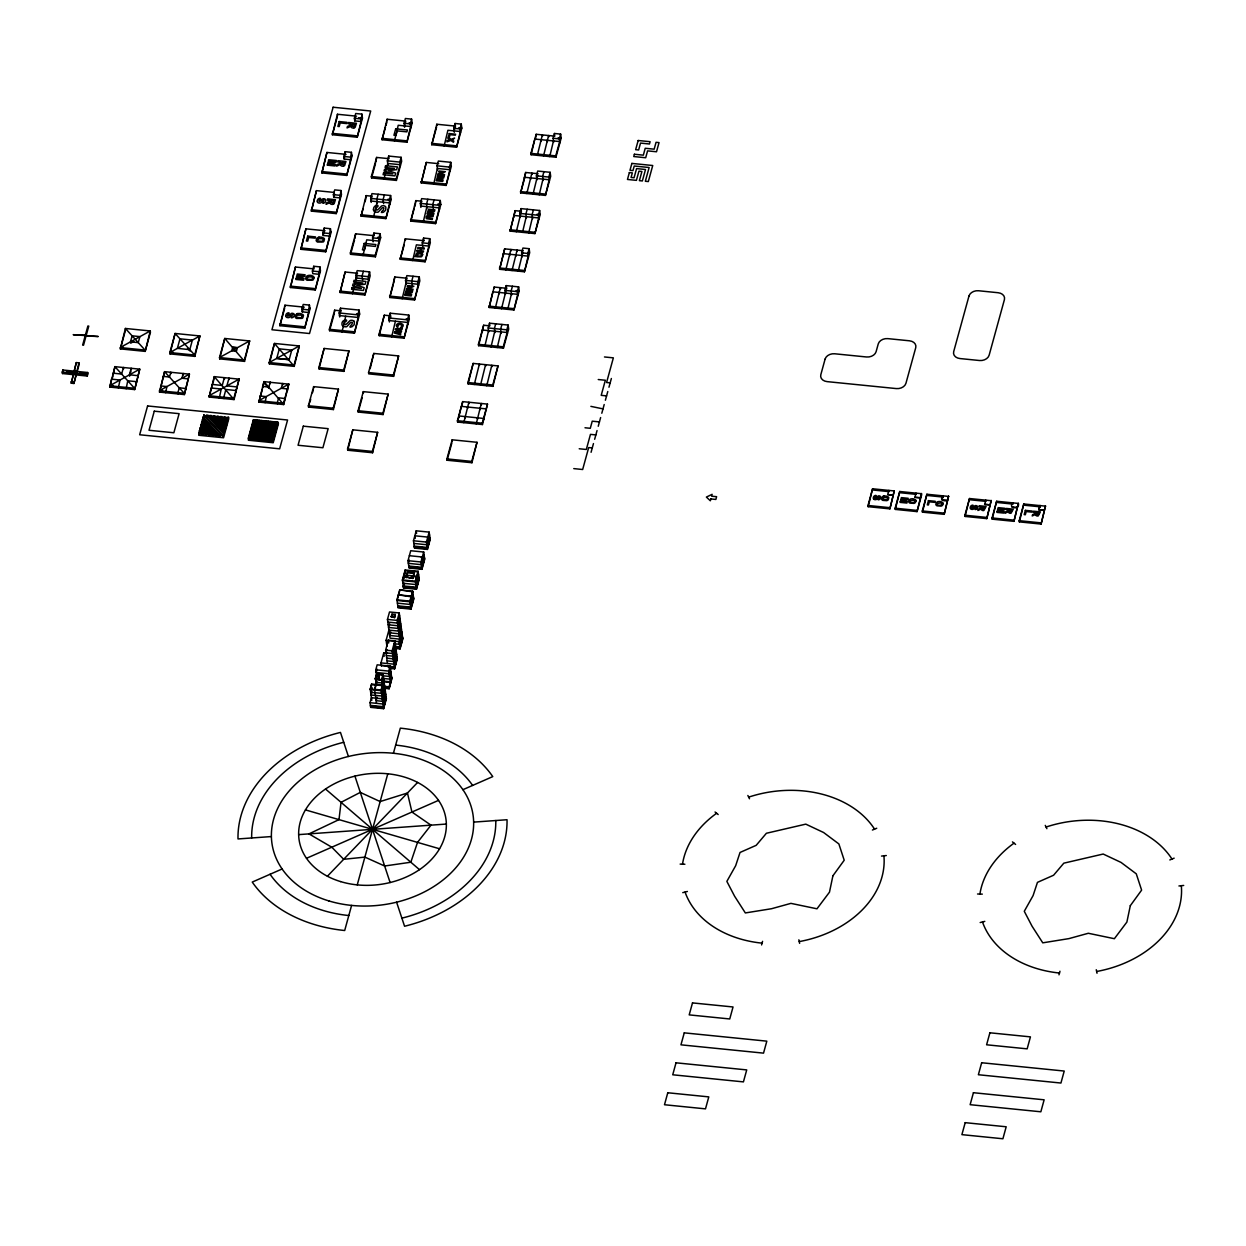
<?xml version="1.0" encoding="UTF-8"?>
<svg xmlns="http://www.w3.org/2000/svg" width="1246" height="1246" viewBox="0 0 1246 1246"><rect width="100%" height="100%" fill="white"/><g stroke="black" fill="none" stroke-linecap="round" stroke-linejoin="round"><path stroke-width="1.5" d="M397.567 325.331C398.985 327.231 396.851 328.259 396.368 325.642A4.018 3.006 -7.8 0 1 396.524 325.019L396.758 324.567A2.632 1.978 -7.8 0 1 397.287 324.022A3.022 2.274 -7.8 0 1 398.938 323.337L399.966 323.29A5.514 4.143 -7.8 0 1 401.087 323.43L402.816 324.396A2.959 2.227 -7.8 0 1 403.159 325.471L403.143 325.704A3.691 2.757 -7.8 0 1 402.925 326.39A2.897 2.165 -7.8 0 1 401.991 327.387L400.667 327.76L401.508 326.483A1.698 1.277 -7.8 0 0 401.975 325.813M62.3 372.04L62.861 370L87.703 372.507L87.345 376.058L62.502 373.551L62.3 372.04L87.142 374.532L87.345 376.058M62.502 373.551L62.861 370M76.52 373.925L73.903 383.472L71.256 383.207L76.302 362.586L78.95 362.851L79.152 364.377L76.972 372.336M71.256 383.207L76.302 362.586M74.713 373.286L75.274 371.261M85.18 335.89L82.641 345.111L83.529 345.189L86.052 335.984L85.367 335.221L73.187 334.691L98.216 336.513L86.052 335.984M85.367 335.221L87.89 326.016L88.778 326.094L86.239 335.314M73.903 383.472L78.95 362.851M87.142 374.532L87.703 372.507M112.062 379.033L112.872 376.043M125.114 331.529L120.348 348.896L145.175 351.388L150.439 332.293L150.252 330.953L125.41 328.461L120.348 348.896L123.292 347.26M129.584 376.199L130.939 371.277M134.677 389.577L139.754 369.159L114.912 366.651L109.835 387.085L134.677 389.577L139.754 369.159L109.664 385.746L134.506 388.254L114.912 366.651L113.293 374.548L113.09 373.161L121.641 374.08L123.447 367.461L123.634 368.847M166.855 386.54L165.734 392.708M179.985 338.803L194.672 355.048L199.921 335.953L192.398 340.111L179.985 338.803L177.368 348.397L169.845 352.556L170.017 353.895L194.859 356.387L199.921 335.953L175.094 333.461L169.845 352.556L194.672 355.048L194.859 356.387M184.361 394.577L189.423 374.143L164.581 371.651L159.519 392.085L184.361 394.577L189.423 374.143L159.332 390.746L177.96 392.568L178.147 393.954M209.203 397.069L214.265 376.65L239.107 379.142L234.046 399.577L209.203 397.069L211.15 387.973L221.243 389.048L219.296 398.081M213.144 382.756L214.265 376.65L234.046 399.577M219.701 358.879L224.763 338.46L249.605 340.952L244.543 361.387L219.701 358.879L219.514 357.555L224.763 338.46L244.543 361.387M223.782 397.272L225.9 389.468L235.992 390.528L236.179 391.82M237.379 347.696L236.413 351.325L231.74 350.811L232.722 347.229L237.379 347.696L232.737 347.276M309.413 305.083L308.463 312.481L302.264 311.843L301.906 309.226L303.214 304.46L309.413 305.083L309.974 309.086L304.725 328.181L279.883 325.689L284.945 305.208L304.04 307.123M319.926 266.893L318.96 274.291L312.762 273.653L312.403 271.036L313.712 266.27L319.926 266.893L320.471 270.896L315.222 289.991L290.38 287.499L295.442 267.018L312.637 268.747M330.424 228.703L329.458 236.086L323.259 235.463L322.901 232.846L324.209 228.08L330.424 228.703L330.969 232.706L325.72 251.801L300.878 249.309L305.94 228.828L325.05 230.744M340.921 190.513L339.971 197.896L333.757 197.273L333.398 194.656L334.707 189.89L340.921 190.513L341.466 194.516L336.218 213.611L311.375 211.119L316.437 190.638L333.632 192.367M351.419 152.323L350.469 159.706L344.254 159.083L343.896 156.466L345.204 151.701L351.419 152.323L351.964 156.326L346.715 175.421L321.873 172.929L326.935 152.448L346.045 154.364M361.916 114.134L360.966 121.516L354.752 120.893L354.394 118.277L355.702 113.511L361.916 114.134L362.461 118.136L357.213 137.231L332.371 134.739L337.432 114.258L356.543 116.174M253.623 421.132L248.375 440.227L273.217 442.735L278.465 423.64M270.164 382.32L288.792 384.142L283.714 404.561L258.888 402.069L259.76 398.891M262.376 389.344L260.196 397.303L260.009 395.963L266.223 396.633L265.087 402.692M283.714 404.561L263.95 381.634L262.813 387.755L262.641 386.416L268.856 387.085L270.164 382.257L263.95 381.634L258.888 402.069M269.385 363.879L274.447 343.444L299.289 345.952L294.227 366.371L269.385 363.879L269.198 362.539L274.447 343.444L294.227 366.371M279.883 325.689L284.649 308.323M290.38 287.499L295.442 267.018M300.878 249.309L305.94 228.828M311.375 211.119L316.437 190.638M321.873 172.929L326.935 152.448M332.371 134.739L337.152 117.373M291.766 350.095L289.15 359.689L276.721 358.443L279.338 348.849L291.766 350.142M277.328 402.66L278.637 397.832L284.851 398.502L285.038 399.795M281.269 388.331L282.577 383.503L282.764 384.843M302.264 311.843L303.572 307.077M323.259 235.463L324.209 228.08M333.757 197.273L334.629 194.096M344.254 159.083L345.204 151.701M354.752 120.893L355.624 117.716M304.725 328.181L309.787 307.7M315.222 289.991L320.284 269.51M325.72 251.801L330.782 231.32M336.218 213.611L341.279 193.13M346.715 175.421L351.777 154.94M357.213 137.231L362.274 116.75M308.385 405.729L313.634 386.634L338.46 389.126L333.398 409.56L308.556 407.068L308.385 405.729L333.212 408.221L333.398 409.56M318.883 367.539L324.131 348.444L348.973 350.936L343.896 371.37L319.054 368.878L318.883 367.539L343.725 370.031L343.896 371.37M329.365 329.287L334.613 310.192L340.828 310.815L339.519 315.596L358.147 317.465L354.394 333.18L329.567 330.688L329.365 329.287L354.207 331.794M356.418 279.416L355.873 275.413L357.181 270.631L369.595 271.893L370.155 275.896L364.907 294.991L340.065 292.499L345.126 272.002L357.54 273.263M350.375 252.907L355.624 233.812L374.252 235.696L373.893 233.064L380.092 233.703L380.653 237.706L375.404 256.801L350.562 254.309L350.375 252.907L375.202 255.414L375.404 256.801M371.199 202.413L370.654 198.41L371.962 193.628L390.605 195.513L391.151 199.516L385.902 218.611L361.06 216.119L366.122 195.622L372.32 196.245M371.37 176.527L376.619 157.432L389.032 158.678L388.674 156.062L401.103 157.308L401.648 161.326L396.399 180.421L371.557 177.929L371.37 176.527L396.212 179.035L396.399 180.421M404.623 127.279L404.078 123.276L405.386 118.495L411.601 119.118L412.146 123.136L406.897 142.231L382.055 139.723L387.117 119.242L405.744 121.127L404.436 125.893M308.556 407.068L309.429 403.875M309.88 402.287L310.69 399.312M312.497 392.739L313.369 389.562M319.054 368.878L324.131 348.444M329.567 330.688L334.38 313.182M340.065 292.499L345.126 272.002M350.562 254.309L354.503 239.98M354.939 238.391L355.624 233.812M361.06 216.119L363.022 208.954M365 201.79L365.872 198.612M371.557 177.929L375.498 163.6M375.934 162.011L376.619 157.432M382.055 139.723L385.497 127.201M385.995 125.41L386.867 122.233M339.706 316.982L339.161 312.98L340.47 308.198L359.097 310.083L359.642 314.085L354.394 333.18M371.884 197.849L371.012 201.027L389.64 202.896L385.902 218.611M378.177 194.251L376.868 199.033L377.413 203.036M387.911 164.846L387.366 160.843L388.674 156.062M345.734 316.219L341.98 331.934M357.104 274.852L352.478 293.745M377.226 201.65L373.473 217.365M363.396 271.254L362.072 276.036L362.633 280.039M373.13 241.849L372.57 237.846L373.893 233.064M384.391 194.874L383.083 199.656L383.628 203.659M358.334 318.851L357.789 314.849L359.097 310.083M368.832 280.661L368.286 276.659L369.595 271.893M379.329 242.472L378.784 238.469L380.092 233.703M389.842 204.282L389.282 200.279L390.605 195.513M400.34 166.092L399.779 162.089L401.103 157.308M410.837 127.902L410.292 123.899L411.601 119.118M333.212 408.221L338.46 389.126M343.725 370.031L348.973 350.936M364.907 294.991L368.645 279.275L356.231 278.029M375.202 255.414L379.142 241.085L366.729 239.839L362.975 255.555M396.212 179.035L400.137 164.706L387.724 163.46L383.97 179.175M406.897 142.231L410.65 126.516L398.222 125.27L394.484 140.985M347.556 448.918L352.805 429.823L377.647 432.315L372.585 452.75L347.743 450.242L347.556 448.918L372.398 451.41L372.585 452.75M358.054 410.728L363.302 391.633L388.145 394.125L383.083 414.56L358.241 412.052L358.054 410.728L382.896 413.22L383.083 414.56M368.551 372.538L373.8 353.443L398.642 355.935L393.58 376.37L368.738 373.862L368.551 372.538L393.393 375.03L393.58 376.37M379.049 334.286L384.298 315.191L390.512 315.814L389.204 320.596L407.831 322.465L404.078 338.18L379.236 335.672L379.049 334.286L403.891 336.778M406.103 284.415L405.542 280.412L406.866 275.631L419.279 276.877L419.824 280.895L414.575 299.99L389.733 297.483L394.795 277.001L407.224 278.247M422.799 246.848L422.254 242.845L423.562 238.064L429.777 238.687L430.322 242.705L425.073 261.8L400.231 259.293L405.293 238.811L423.92 240.68M420.883 207.412L420.338 203.394L421.646 198.628L440.274 200.497L440.835 204.515L435.57 223.61L410.744 221.103L415.79 200.622L422.005 201.245M437.595 169.845L437.05 165.827L438.358 161.061L450.772 162.307L451.332 166.325L446.084 185.42L421.241 182.913L426.303 162.432L438.717 163.678M454.307 132.278L453.762 128.276L455.07 123.494L461.269 124.117L461.83 128.12L456.581 147.23L431.739 144.723L436.801 124.242L455.429 126.111L454.12 130.892M347.743 450.242L352.805 429.823M358.241 412.052L362.181 397.739M370.171 368.66L373.8 353.443M379.236 335.672L384.298 315.191M389.733 297.483L393.191 284.96M393.674 283.169L394.795 277.001M400.231 259.293L404.171 244.979M410.744 221.103L414.186 208.58M414.669 206.789L415.557 203.596M421.241 182.913L426.303 162.432M431.739 144.723L436.552 127.217M389.391 321.982L388.845 317.979L390.154 313.198L408.781 315.067L409.327 319.085L404.078 338.18M421.569 202.833L420.696 206.026L439.324 207.895L435.57 223.61M427.861 199.251L426.553 204.033L427.098 208.035M395.403 321.219L391.665 336.918M406.788 279.836L402.162 298.729M426.911 206.649L423.157 222.349M413.065 276.254L411.756 281.035L412.301 285.038M434.075 199.874L432.751 204.656L433.312 208.658M408.018 323.851L407.473 319.848L408.781 315.067M418.516 285.661L417.971 281.658L419.279 276.877M429.013 247.471L428.468 243.468L429.777 238.687M439.511 209.281L438.966 205.279L440.274 200.497M450.008 171.091L449.463 167.089L450.772 162.307M460.506 132.901L459.961 128.899L461.269 124.117M372.398 451.41L377.647 432.315M382.896 413.22L388.145 394.125M393.393 375.03L398.642 355.935M414.575 299.99L418.329 284.275L405.9 283.029M425.073 261.8L428.826 246.085L416.398 244.839L412.66 260.539M446.084 185.42L449.822 169.705L437.408 168.459L433.655 184.159M456.581 147.23L460.319 131.515L447.906 130.269L444.152 145.969M399.234 612.954L397.178 620.415L399.732 639.12L390.029 638.139L387.459 619.433L389.515 611.973L399.234 612.954L402.801 638.996L400.059 648.948L395.2 648.465M371.791 700.392L370.233 689.038L371.604 684.054L376.463 684.552M371.604 684.054L370.327 689.708L381.167 690.642L384.189 679.475M376.899 677.808L375.794 669.803L377.164 664.819L390.107 666.127L391.851 678.821L389.11 688.773L384.266 688.275M391.291 616.599L391.976 614.122L395.216 614.434L394.624 617.595L391.291 616.599L394.624 617.595M372.056 687.403L370.685 692.371L381.541 693.306L384.266 683.353M377.071 669.149L376.167 672.466L389.11 673.775L390.481 668.791M389.593 623.716L388.565 627.454L398.268 628.436L400.324 620.96M391.384 617.268L391.976 614.122M382.538 685.658L376.058 685.004L375.84 675.846L379.064 676.173L378.473 679.319L379.064 676.173M384.375 699.022L371.417 697.713L370.046 702.697L370.701 707.37L383.643 708.678L386.385 698.726L383.083 674.678L376.604 674.024L375.248 678.992L381.712 679.646L384.734 701.7M396.96 599.824L399.701 589.872L412.644 591.165L413.75 599.186L411.009 609.138L398.066 607.846L396.96 599.824L409.903 601.117L411.009 609.138M402.427 579.92L405.168 569.967L418.111 571.26L419.217 579.281L416.476 589.233L403.533 587.941L402.427 579.92L415.385 581.212L416.476 589.233M371.962 691.732L371.059 695.05L381.899 695.984L384.64 686.032M376.697 674.693L375.326 679.662L381.806 680.316L383.176 675.332L376.604 674.024M386.93 646.316L386.104 640.304L388.845 630.351L389.204 633.03M399.795 590.542L397.053 600.494L409.996 601.787L412.738 591.834L399.701 589.872M408.003 560.684L410.728 550.732L423.687 552.025L424.684 559.376L421.958 569.329L409 568.02L408.003 560.684L420.946 561.977L421.958 569.329M413.47 540.764L416.211 530.812L429.154 532.12L430.166 539.471L427.425 549.424L414.482 548.115L413.47 540.764L426.412 542.072L427.425 549.424M381.463 666.221L380.996 662.888L383.737 652.935L387.428 653.309M409.28 560.03L408.361 563.348L421.304 564.656L424.045 554.704M376.526 703.351L374.61 689.318L375.981 684.334L382.444 684.989L381.074 689.973L383.643 708.678M394.53 616.926L395.216 614.434M374.703 689.988L376.977 681.687M387.475 663.526L385.637 650.178L388.378 640.226L394.857 640.865L397.318 658.9L394.593 668.868L389.733 668.37M390.683 631.738L389.655 635.476L399.374 636.441L401.43 628.981M404.265 583.284L403.346 586.601L416.289 587.894L419.03 577.942M404.358 583.953L403.439 587.271L416.382 588.564L419.123 578.611M406.258 577.085L407.629 572.101L414.108 572.755L412.831 578.409L406.258 577.085L412.831 578.409M403.533 587.941L404.436 584.608M406.352 577.755L407.629 572.101M386.914 649.524L386.011 652.842L392.49 653.496L395.216 643.543M381.712 679.646L383.083 674.678M377.071 697.355L376.167 700.673L382.631 701.327L385.372 691.374M399.592 615.617L397.536 623.078L387.833 622.112M383.534 678.011L382.179 682.995L375.7 682.341M399.966 618.296L397.91 625.757L388.191 624.776M394.593 668.868L392.116 650.817L394.857 640.865M383.363 683.462L384.282 680.145M412.738 577.739L414.108 572.755M400.698 623.639L398.642 631.099L388.923 630.118M382.802 681.048L390.216 681.78L388.752 671.096L390.107 666.127M395.589 646.222L392.848 656.175L386.369 655.521M401.056 626.302L399 633.778L389.297 632.797M446.925 458.902L452.173 439.807L477 442.299L471.938 462.733L447.096 460.241L446.925 458.902L471.751 461.394L471.938 462.733M457.422 420.712L462.671 401.617L487.513 404.109L482.436 424.543L457.594 422.051L457.422 420.712L482.264 423.204L482.436 424.543M467.92 382.522L473.169 363.427L498.011 365.919L492.933 386.353L468.107 383.861L467.92 382.522L492.762 385.014L492.933 386.353M478.417 344.332L483.666 325.237L489.88 325.86L489.507 323.181L508.134 325.066L508.695 329.069L503.446 348.164L478.604 345.672L478.417 344.332L503.259 346.824L503.446 348.164M505.455 294.399L504.91 290.396L506.219 285.614L518.632 286.876L519.193 290.879L513.944 309.974L489.102 307.482L494.164 287.047L506.592 288.293L501.515 308.728M522.167 256.832L521.622 252.829L522.931 248.047L529.145 248.686L529.69 252.689L524.441 271.784L499.599 269.292L504.661 248.857L523.289 250.726M520.252 217.396L519.691 213.393L521.015 208.612L539.643 210.496L540.188 214.499L534.939 233.594L510.097 231.102L515.159 210.667L521.373 211.29L516.311 231.725M536.948 179.829L536.403 175.826L537.711 171.045L550.14 172.306L550.685 176.309L545.437 195.404L520.594 192.912L525.656 172.478L538.085 173.724M530.905 153.383L536.169 134.288L554.797 136.157L554.423 133.478L560.638 134.101L561.183 138.119L555.934 157.214L531.092 154.722L530.905 153.383L555.747 155.875L555.934 157.214M447.096 460.241L451.877 442.875M457.594 422.051L461.347 406.383L486.189 408.89L486.376 410.23M461.97 406.134L462.671 401.617M468.107 383.861L473.169 363.427M478.604 345.672L483.666 325.237M489.102 307.482L492.855 291.813L517.697 294.321L513.944 309.974M499.599 269.292L504.661 248.857M510.097 231.102L515.159 210.667M520.594 192.912L524.036 180.374M531.092 154.722L534.846 139.054L559.688 141.561L555.747 155.875M535.469 138.804L536.169 134.288M382.273 698.648L384.998 688.695M395.948 648.886L393.222 658.838L386.743 658.184M409.903 601.117L412.644 591.165M415.385 581.212L418.111 571.26M390.839 671.469L389.484 676.438L382.07 675.706M396.321 651.565L393.58 661.517L387.101 660.863M400.059 648.948L399.047 641.612L401.788 631.66M420.946 561.977L423.687 552.025M426.412 542.072L429.154 532.12M385.73 694.038L383.005 704.006L370.046 702.697M391.213 674.133L389.842 679.117L382.444 678.369M396.68 654.228L393.954 664.18L380.996 662.888M402.162 634.323L399.421 644.275L393.876 643.715M413.096 594.513L410.37 604.466L397.412 603.157M418.578 574.608L415.837 584.561L402.894 583.253M429.527 534.799L426.786 544.751L413.843 543.443M386.104 696.716L383.363 706.669L370.42 705.376M389.11 688.773L391.571 676.812M397.053 656.907L394.312 666.859L387.833 666.205M402.52 637.002L399.779 646.954L394.234 646.394M413.47 597.177L410.728 607.145L397.786 605.836M418.936 577.272L416.211 587.224L403.252 585.932M424.419 557.367L421.678 567.319L408.735 566.027M429.886 537.462L427.144 547.415L414.202 546.122M386.198 697.386L383.457 707.339L370.514 706.03M391.665 677.481L388.939 687.434L384.079 686.951M397.147 657.577L394.406 667.529L387.927 666.875M402.614 637.672L399.873 647.624L394.328 647.063M413.563 597.846L410.822 607.799L397.879 606.506M429.979 538.132L427.238 548.084L414.295 546.776M386.291 698.056L383.55 708.008L370.607 706.7M391.758 678.151L389.017 688.104L383.472 687.543M397.225 658.246L394.499 668.199L388.954 667.638M402.707 638.326L399.966 648.294L395.107 647.795M413.656 598.516L410.915 608.469L397.972 607.176M424.59 558.706L421.864 568.659L408.906 567.351M430.072 538.802L427.331 548.754L414.388 547.446M488.744 331.966L488.198 327.963L489.507 323.181M488.557 330.626L484.803 346.295M495.721 323.804L494.413 328.586L494.958 332.589M527.214 209.235L525.905 214.016L526.451 218.019M494.771 331.265L491.017 346.918M526.264 216.679L522.51 232.348M537.649 175.312L533.023 194.158M501.936 324.443L500.612 329.209L501.172 333.212M512.433 286.253L511.109 291.019L511.67 295.022M533.428 209.858L532.12 214.639L532.665 218.642M543.926 171.668L542.617 176.449L543.163 180.452M553.66 142.262L553.115 138.259L554.423 133.478M500.985 331.888L497.232 347.541M511.483 293.698L507.729 309.351M522.853 252.315L518.227 271.161M532.478 217.318L528.725 232.971M542.976 179.128L539.222 194.781M553.473 140.923L549.72 156.591M507.371 333.835L506.826 329.832L508.134 325.066M517.869 295.645L517.324 291.642L518.632 286.876M528.382 257.455L527.821 253.452L529.145 248.686M538.879 219.265L538.319 215.262L539.643 210.496M549.377 181.075L548.832 177.072L550.14 172.306M559.875 142.885L559.329 138.882L560.638 134.101M471.751 461.394L477 442.299M482.264 423.204L487.513 404.109M492.762 385.014L498.011 365.919M503.259 346.824L507.2 332.511L482.358 330.003L482.529 331.343M524.441 271.784L528.195 256.131L503.353 253.623L503.54 254.963M534.939 233.594L538.693 217.941L513.85 215.433L514.037 216.773M545.437 195.404L549.19 179.751L524.348 177.244L524.535 178.583L525.656 172.478M351.59 905.421L344.69 930.513A135.082 101.315 -7.8 0 1 252.253 882.075L282.094 868.992M357.244 884.878L387.786 773.797M393.425 753.254L400.324 728.147A135.082 101.315 -7.8 0 1 492.762 776.601L462.92 789.684M591.071 452.298L593.47 443.576M594.654 439.277L597.052 430.555M598.236 426.272L600.634 417.55M601.802 413.251L604.201 404.529M605.385 400.246L607.783 391.524M608.967 387.226L611.365 378.504M889.893 508.866L894.285 490.768L889.893 508.866L868.166 506.686L868.01 505.471L872.589 488.775L894.317 490.955M868.166 506.686L872.589 488.775M761.586 944.935L762.568 941.337M887.744 494.584L893.164 495.129L887.744 494.584L888.881 490.41M895.158 508.197L899.752 491.5L921.464 493.696L917.04 511.608L895.313 509.412L895.158 508.197L916.869 510.393M895.313 509.412L899.752 491.5M917.04 511.608L921.635 494.911L921.433 493.509L920.311 497.87L914.891 497.325L916.028 493.151M944.188 514.333L948.595 496.235L944.188 514.333L922.476 512.153L922.305 510.938L926.899 494.241L948.611 496.422M922.476 512.153L926.899 494.241M986.785 518.616L991.193 500.518L986.785 518.616L965.074 516.436L964.902 515.221L969.497 498.525L991.209 500.705M965.074 516.436L969.497 498.525M984.636 504.334L990.072 504.879L984.636 504.334L985.788 500.16M992.05 517.947L996.644 501.25L1018.371 503.431L1013.948 521.342L992.221 519.161L992.05 517.947L1013.777 520.127M992.221 519.161L996.644 501.25M1013.948 521.342L1018.34 503.244C1020.396 510.393 1007.251 508.228 1012.936 502.886M1041.095 524.068L1045.487 505.969L1041.095 524.068L1019.368 521.887L1019.212 520.672L1023.791 503.976L1045.519 506.156M1019.368 521.887L1023.791 503.976M1038.915 509.598L1040.067 505.424L1038.93 509.785L1044.366 510.33L1038.93 509.785M1058.991 974.839L1059.972 971.241M397.661 325.081L400.137 324.334L402.022 325.549M327.402 876.234L417.612 782.441M130.69 343.195L133.82 341.466M112.794 385.45L109.835 387.085L111.455 379.127L120.005 380.046L118.386 387.942M173.023 352.229L170.017 353.895L175.094 333.461L179.985 338.85M162.525 390.419L159.519 392.085L164.581 371.651L184.174 393.238L177.976 392.615L179.268 387.786L185.498 388.472L185.67 389.796M306.5 858.292L438.514 800.384M354.191 127.855L354.752 127.59A1.729 1.308 -7.8 0 0 355.172 127.232L356.465 123.292L348.553 122.497L348.21 123.728L351.434 124.335A3.177 2.383 -7.8 0 1 351.17 124.927L347.463 126.453L347.073 127.917L351.123 126.204L351.325 127.232A1.885 1.417 -7.8 0 0 352.104 127.824L352.478 127.933A3.099 2.321 -7.8 0 0 353.225 128.027A2.196 1.635 -7.8 0 0 353.88 127.964M343.694 166.045L344.239 165.78A1.729 1.308 -7.8 0 0 344.675 165.422L345.952 161.482L338.055 160.687L337.713 161.918L340.937 162.525A3.177 2.383 -7.8 0 1 340.672 163.117L336.965 164.643L336.56 166.107L340.625 164.394L340.828 165.422A1.885 1.417 -7.8 0 0 341.606 166.014L341.98 166.123A3.099 2.321 -7.8 0 0 342.728 166.216A2.196 1.635 -7.8 0 0 343.382 166.154M333.196 204.251L333.741 203.97A1.729 1.308 -7.8 0 0 334.177 203.612L335.454 199.672L327.558 198.877L327.215 200.108L330.439 200.715A3.177 2.383 -7.8 0 1 330.174 201.307L326.468 202.833L326.063 204.297L330.128 202.584L330.315 203.612A1.885 1.417 -7.8 0 0 331.109 204.204L331.483 204.313A3.099 2.321 -7.8 0 0 332.23 204.406A2.196 1.635 -7.8 0 0 332.884 204.344M288.091 314.132C285.677 317.839 290.131 315.534 291.128 313.509A2.103 1.573 -7.8 0 1 292.016 313.307A2.336 1.76 -7.8 0 1 292.779 313.353A1.947 1.464 -7.8 0 1 293.558 313.696A2.305 1.729 -7.8 0 1 293.838 313.961M872.402 830.038L876.732 828.247M1169.823 859.942L1174.153 858.151M682.761 892.65L687.387 891.466M980.166 922.554L984.792 921.37M318.929 237.238L320.565 237.114A8.457 6.339 -7.8 0 1 321.889 237.27L323.944 238.235A3.8 2.85 -7.8 0 1 324.474 239.061L323.882 241.366A3.068 2.29 -7.8 0 1 323.135 241.989L317.59 242.082A3.629 2.726 -7.8 0 1 316.577 241.319A3.022 2.258 -7.8 0 1 316.157 240.338L316.811 238.375A3.099 2.321 -7.8 0 1 317.87 237.597A3.629 2.726 -7.8 0 1 318.96 237.083M297.934 313.618L299.57 313.494A8.457 6.339 -7.8 0 1 300.893 313.649L302.949 314.615A3.8 2.85 -7.8 0 1 303.479 315.44L302.871 317.746A3.068 2.305 -7.8 0 1 302.139 318.369L296.595 318.462A3.629 2.726 -7.8 0 1 295.582 317.714A3.022 2.258 -7.8 0 1 295.162 316.718L295.816 314.755A3.099 2.321 -7.8 0 1 296.875 313.976M883.959 496.126L885.392 496.033A7.383 5.545 -7.8 0 1 886.545 496.157L888.336 497.014A3.317 2.492 -7.8 0 1 888.803 497.73L888.273 499.739A2.71 2.025 -7.8 0 1 887.354 500.425A3.006 2.243 -7.8 0 1 886.747 500.658L882.791 500.378A3.177 2.383 -7.8 0 1 881.903 499.708A2.648 1.978 -7.8 0 1 881.529 498.852L881.95 497.341A2.726 2.056 -7.8 0 1 883.025 496.453M881.514 856.08L886.295 855.535M1178.934 885.968L1183.7 885.439M271.363 836.564L238.002 838.947A135.082 101.315 -7.8 0 1 340.47 732.43L348.413 756.478M298.666 834.618L446.348 824.058M473.651 822.111L507.029 819.728A135.082 101.315 -7.8 0 1 404.561 926.245L396.602 902.197M680.145 864.101L684.895 864.241M977.549 894.005L982.3 894.13M358.646 117.747L362.461 118.136M409.046 122.824L412.146 123.136M458.715 127.808L461.83 128.12M558.083 137.808L561.183 138.119M354.394 118.277L360.608 118.9M404.078 123.276L410.292 123.899M453.762 128.276L459.961 128.899M553.115 138.259L559.329 138.882M332.184 133.353L357.026 135.845M381.868 138.337L406.71 140.845M431.552 143.337L456.379 145.829M343.896 156.466L350.11 157.089M387.366 160.843L399.779 162.089M437.05 165.827L449.463 167.089M536.403 175.826L548.832 177.072M321.686 171.543L346.528 174.035M421.039 181.527L445.881 184.019M520.407 191.573L545.25 194.065M388.036 199.204L391.151 199.516M437.72 204.188L440.835 204.515M537.088 214.187L540.188 214.499M333.398 194.656L339.613 195.279M370.654 198.41L389.282 200.279M420.338 203.394L438.966 205.279M519.691 213.393L538.319 215.262M311.189 209.733L336.031 212.225M360.873 214.717L385.715 217.225M410.541 219.717L435.384 222.209M509.91 229.762L534.752 232.254M377.538 237.394L380.653 237.706M322.901 232.846L329.1 233.469M372.57 237.846L378.784 238.469M422.254 242.845L428.468 243.468M521.622 252.829L527.821 253.452M300.691 247.923L325.533 250.415M400.044 257.906L424.886 260.398M499.412 267.952L524.255 270.444M516.078 290.567L519.193 290.879M312.403 271.036L318.602 271.659M355.873 275.413L368.286 276.659M405.542 280.412L417.971 281.658M504.91 290.396L517.324 291.642M290.193 286.113L315.036 288.605M339.862 291.097L364.704 293.604M389.546 296.096L414.388 298.588M488.915 306.142L513.757 308.634M356.543 313.774L359.642 314.085M406.227 318.774L409.327 319.085M301.906 309.226L308.105 309.849M339.161 312.98L357.789 314.849M388.845 317.979L407.473 319.848M488.198 327.963L506.826 329.832M279.696 324.303L304.522 326.795M604.466 356.963L613.359 357.851L606.584 382.506L610.166 382.865M598.251 379.532L605.354 380.248L601.211 395.34L606.584 395.885M276.721 358.396L289.134 359.642M590.884 406.367L603.002 408.89M281.269 388.285L287.483 388.954L287.655 390.247M599.435 421.911L592.239 421.179L590.293 428.297L584.997 427.767M236.989 386.945L226.881 385.886L229.015 378.13L229.202 379.469M73.685 372.133L76.318 372.398M66.614 371.884L73.716 372.601M79.028 373.13L87.905 374.034M166.855 386.587L160.641 385.917L160.827 387.304M71.053 381.681L73.701 381.946M595.853 434.916L590.464 434.371L586.321 449.479L579.219 448.762M592.271 447.937L588.688 447.579L582.661 469.508L573.767 468.605M872.761 489.99L889.052 491.625M899.908 492.715L916.199 494.366M927.055 495.456L943.347 497.092M969.668 499.739L985.96 501.375M996.816 502.465L1013.107 504.1M1023.963 505.191L1040.254 506.826M920.296 497.684L914.891 497.325M1011.768 506.873L1017.188 507.418M868.01 505.471L889.722 507.652M922.305 510.938L944.032 513.118M964.902 515.221L986.63 517.402M1019.212 520.672L1040.924 522.853M409.358 555.7L422.316 557.009L423.048 562.351M421.273 557.71L424.512 558.037L421.771 567.989L408.828 566.696M407.722 572.771L414.202 573.425M403.891 575.605L407.598 575.979M411.289 576.353L416.834 576.914M411.367 596.818L398.331 594.84L411.273 596.149L412.099 602.161M392.069 614.776L395.309 615.103M387.459 619.433L397.178 620.415M386.104 640.304L399.047 641.612M385.637 650.178L392.116 650.817M381.369 665.551L386.213 666.049M375.794 669.803L388.752 671.096M379.158 676.827L375.84 675.846M375.155 678.322L378.395 678.649M382.896 681.718L390.294 682.45L390.481 683.789M371.697 684.724L376.541 685.222M383.986 686.281L388.845 686.764M374.61 689.318L381.074 689.973M370.233 689.038L375.093 689.521M305.457 809.9L439.558 848.775M1012.453 841.891L1015.599 844.445M715.048 812.003L718.179 814.541M325.533 789.03L419.481 869.646M264.136 382.974L269.027 388.378M277.142 422.098L278.029 423.079M275.397 421.927L277.671 424.434M273.637 421.755L277.297 425.789M271.877 421.569L276.924 427.129M270.117 421.397L276.55 428.484M268.357 421.226L276.176 429.839M266.613 421.039L275.802 431.194M264.853 420.868L275.444 432.533M263.093 420.696L275.07 433.888M261.333 420.509L274.696 435.243M259.589 420.338L274.322 436.583M257.829 420.167L273.949 437.938M256.069 419.98L273.575 439.293M254.309 419.809L273.217 440.632M253.25 420.4L272.142 441.224M187.507 348.288L189.968 350.983M252.876 421.74L270.382 441.053M252.502 423.095L268.638 440.866M252.128 424.45L266.878 440.695M251.77 425.789L265.118 440.523M251.396 427.144L263.358 440.336M251.022 428.499L261.613 440.165M250.648 429.854L259.853 439.994M250.275 431.194L258.093 439.807M249.901 432.549L256.333 439.636M249.543 433.904L254.589 439.464M249.169 435.243L252.829 439.277M248.795 436.598L251.069 439.106M248.421 437.953L249.309 438.935M1045.269 825.382L1046.889 828.683M747.865 795.478L749.485 798.779M294.025 314.272L294.165 315.394A5.28 3.956 -7.8 0 1 293.9 316.25L293.324 317.06A2.367 1.776 -7.8 0 1 292.732 317.465A2.336 1.76 -7.8 0 1 291.284 317.792L292.483 314.568L289.929 316.936A2.243 1.682 -7.8 0 1 289.243 317.419L288.963 317.528A2.18 1.635 -7.8 0 1 288.356 317.652L287.172 317.543A1.916 1.433 -7.8 0 1 286.487 317.2A2.445 1.838 -7.8 0 1 285.77 316.032L285.755 315.877M354.923 776.133L390.107 882.526M1096.262 969.731L1097.025 973.251M798.857 939.827L799.62 943.362M548.77 136.873L548.583 135.534L543.521 155.968M547.274 140.3L547.446 141.639M542.555 136.25L542.368 134.911L537.306 155.345M541.06 139.677L541.247 141.016M532.058 174.44L531.871 173.101L526.809 193.535M530.562 177.867L530.749 179.206M521.015 208.612L521.373 211.29M517.261 251.443L517.09 250.103L512.013 270.538M515.766 254.869L515.953 256.209M511.062 250.82L510.876 249.48L505.814 269.915M509.567 254.246L509.739 255.586M506.219 285.614L506.592 288.293M500.565 289.01L500.378 287.67L495.316 308.105M499.07 292.436L499.241 293.776M494.164 287.047L494.351 288.387M491.983 366.636L491.796 365.296L486.734 385.73M455.07 123.494L455.429 126.173M485.769 366.013L485.582 364.673L480.52 385.107M479.554 365.389L479.383 364.05L474.305 384.484M483.76 419.777L483.573 418.438L458.73 415.93L458.917 417.27M481.486 404.825L481.299 403.486L476.237 423.92M479.99 408.267L480.162 409.591M477.358 417.815L477.545 419.139M436.801 124.242L436.988 125.628M469.057 403.579L468.87 402.24L463.808 422.674M467.562 407.021L467.748 408.345M464.945 416.569L465.116 417.893M452.173 439.807L452.345 441.146M423.562 238.064L423.936 240.743M415.79 200.622L415.993 202.008M405.293 238.811L405.495 240.198M387.117 119.242L387.304 120.628M428.515 542.446L427.783 537.088L414.84 535.796L415.198 538.459M428.608 543.116L428.795 544.44M390.154 313.198L390.699 317.2M423.142 563.021L423.313 564.345M416.211 530.812L416.569 533.49M366.122 195.622L366.308 197.024M417.566 582.256L416.756 576.244L403.797 574.936L404.265 578.284M417.659 582.926L417.846 584.265M412.192 602.83L412.379 604.17M405.168 569.967L405.62 573.3M337.432 114.258L337.619 115.644M401.243 642.64L401.43 643.98M363.302 391.633L363.489 392.957M395.776 662.545L395.963 663.884M388.378 640.226L388.752 642.889M340.47 308.198L340.843 310.877M383.737 652.935L384.189 656.268M334.613 310.192L334.816 311.593M384.827 702.355L385.014 703.694M313.712 266.27L314.07 268.887M313.634 386.634L313.805 387.973M284.945 305.208L285.132 306.594M277.328 402.598L277.515 403.938M270.164 382.257L270.335 383.597M236.974 386.899L237.161 388.238M224.545 378.986L224.358 377.663L222.24 385.466L212.131 384.407L212.318 385.73M223.766 397.225L223.953 398.564M188.302 380.248L188.115 378.862L181.9 378.239L183.209 373.473L183.396 374.859M170.982 373.613L170.795 372.227L169.487 377.04L163.273 376.37L163.46 377.756M145.175 351.388L150.252 330.953L120.161 347.556L145.003 350.064L125.41 328.461L125.597 329.801M138.135 377.055L137.932 375.669L129.397 374.797L131.204 368.24L131.391 369.626M136.484 383.02L136.297 381.634L127.762 380.778L126.142 388.721M317.247 201.307L317.263 201.463A2.445 1.838 -7.8 0 0 317.964 202.646A1.916 1.433 -7.8 0 0 318.665 202.973L319.848 203.082A2.18 1.635 -7.8 0 0 320.456 202.958L320.736 202.849A2.243 1.682 -7.8 0 0 321.437 202.366L323.991 199.999L322.776 203.223A2.367 1.776 -7.8 0 0 324.817 202.491L325.408 201.681A5.28 3.956 -7.8 0 0 325.673 200.824L325.533 199.703A2.227 1.667 -7.8 0 0 325.331 199.391A2.305 1.729 -7.8 0 0 325.05 199.126A1.947 1.464 -7.8 0 0 324.272 198.784A2.352 1.76 -7.8 0 0 323.524 198.737A2.103 1.573 -7.8 0 0 322.636 198.939C321.561 201.042 317.232 203.02 319.599 199.562A2.554 1.916 -7.8 0 1 320.596 199.376C321.406 197.086 317.637 198.597 317.465 200.123A6.23 4.673 -7.8 0 0 317.263 200.964M353.646 320.876A3.38 2.539 -7.8 0 1 354.378 321.748L354.191 324.708L352.104 326.701A3.442 2.585 -7.8 0 1 350.64 327.028L349.846 327.013L351.092 325.097A1.682 1.262 -7.8 0 0 351.73 324.817L352.431 322.698A1.604 1.215 -7.8 0 0 352.213 322.293L350.78 322.371L346.762 326.639A3.271 2.461 -7.8 0 1 345.858 326.81L344.067 326.67A2.804 2.103 -7.8 0 1 343.226 326.296L343.039 326.156A3.598 2.694 -7.8 0 1 341.996 324.614C340.968 318.665 350.936 318.898 344.441 322.434C343.865 327.947 348.35 322.06 350.017 320.596A3.131 2.336 -7.8 0 1 351.356 320.3A3.52 2.632 -7.8 0 1 352.493 320.378A2.913 2.196 -7.8 0 1 353.646 320.876M288.091 314.132A2.554 1.916 -7.8 0 1 289.088 313.945C289.913 311.656 286.128 313.167 285.973 314.708A6.23 4.673 -7.8 0 0 285.77 315.534M296.922 313.821A3.629 2.726 -7.8 0 1 297.965 313.462M302.108 316.359A1.916 1.433 -7.8 0 0 301.376 315.113L297.264 315.145A1.744 1.308 -7.8 0 0 296.688 315.814A1.962 1.464 -7.8 0 0 297.311 317.403L300.644 317.73A1.916 1.433 -7.8 0 0 302.015 316.702M495.783 820.522A123.79 92.858 -7.8 0 1 401.882 918.146M348.818 915.53A115.068 86.317 -7.8 0 1 270.071 874.271M251.676 837.966A121.329 91.02 -7.8 0 1 343.725 742.289M395.667 745.092A112.467 84.354 -7.8 0 1 472.623 785.432M883.912 855.8A101.565 76.193 -7.8 0 1 799.247 941.587M762.069 943.144A101.565 76.193 -7.8 0 1 685.066 892.058M682.512 864.163A101.565 76.193 -7.8 0 1 716.621 813.264M748.675 797.129A101.565 76.193 -7.8 0 1 874.567 829.151M1181.317 885.704A101.565 76.193 -7.8 0 1 1096.651 971.491M1059.489 973.033A101.565 76.193 -7.8 0 1 982.487 921.962M979.917 894.067A101.565 76.193 -7.8 0 1 1014.026 843.168M1046.079 827.033A101.565 76.193 -7.8 0 1 1171.988 859.055M873.929 499.288A2.134 1.604 -7.8 0 1 873.321 498.244A3.94 2.959 -7.8 0 1 873.321 497.824A5.467 4.096 -7.8 0 1 873.493 497.076C873.633 495.737 876.935 494.413 876.218 496.422A2.243 1.682 -7.8 0 0 875.346 496.578C873.244 499.817 877.137 497.824 878.009 496.033A1.838 1.371 -7.8 0 1 878.788 495.861A2.056 1.542 -7.8 0 1 879.458 495.908A1.698 1.277 -7.8 0 1 880.128 496.204A1.962 1.48 -7.8 0 1 880.548 496.702L880.673 497.684A4.61 3.458 -7.8 0 1 880.439 498.431L879.925 499.148A2.071 1.542 -7.8 0 1 878.15 499.786L879.287 497.029L876.966 499.039A1.962 1.464 -7.8 0 1 876.359 499.459L876.109 499.553A1.916 1.433 -7.8 0 1 875.58 499.662L874.832 499.63A1.698 1.277 -7.8 0 1 873.944 499.272M883.071 496.313A3.177 2.383 -7.8 0 1 883.975 496.001M373.457 209.344L373.489 210.044A3.598 2.694 -7.8 0 0 374.532 211.586L374.735 211.711A2.804 2.103 -7.8 0 0 375.576 212.085L377.351 212.241A3.271 2.461 -7.8 0 0 378.27 212.069L382.273 207.802L383.706 207.724A1.604 1.215 -7.8 0 1 383.939 208.113L383.223 210.247A1.682 1.262 -7.8 0 1 382.584 210.527L381.338 212.443L382.148 212.459A3.442 2.585 -7.8 0 0 383.597 212.116L385.684 210.138L385.871 207.179A3.38 2.539 -7.8 0 0 385.139 206.306A2.913 2.196 -7.8 0 0 383.986 205.808A3.52 2.632 -7.8 0 0 382.849 205.73A3.115 2.336 -7.8 0 0 381.525 206.026C379.781 207.443 375.467 213.424 375.934 207.864C381.992 204.78 373.551 203.69 373.457 209.344M263.498 431.583L263.576 432.113A1.916 1.433 -7.8 0 0 264.027 432.627A1.76 1.324 -7.8 0 0 264.806 432.985L267.298 432.206L268.295 429.263L264.136 428.842L263.498 431.583M1009.681 511.561L1011.082 512.028L1011.814 510.112L1010.07 509.941L1009.681 511.561M331.343 202.428L332.947 202.958L333.788 200.777L331.779 200.575L331.343 202.428M341.84 164.238L343.444 164.768L344.285 162.587L342.276 162.385L341.84 164.238M352.338 126.048L353.942 126.578L354.799 124.398L352.774 124.195L352.338 126.048M982.518 508.835L983.935 509.303L984.667 507.387L982.907 507.215L982.518 508.835M1036.828 514.287L1038.23 514.754L1038.977 512.854L1037.217 512.667L1036.828 514.287M981.459 508.96L981.63 509.863A1.682 1.262 -7.8 0 0 982.487 510.439L982.642 510.486A2.71 2.04 -7.8 0 0 983.296 510.564A2.025 1.526 -7.8 0 0 983.873 510.502L986.131 506.421L979.216 505.72L978.92 506.81L981.739 507.324A2.772 2.071 -7.8 0 1 981.505 507.854L978.266 509.178L977.923 510.471L981.459 508.96M1008.606 511.701L1008.793 512.589A1.682 1.262 -7.8 0 0 1009.634 513.165L1009.79 513.212A2.71 2.04 -7.8 0 0 1010.459 513.29A2.025 1.526 -7.8 0 0 1011.036 513.227L1013.278 509.147L1006.379 508.446L1006.067 509.536L1008.886 510.066A2.772 2.087 -7.8 0 1 1008.653 510.58L1005.413 511.919L1005.07 513.196L1008.606 511.701M1035.753 514.427L1035.94 515.33A1.682 1.262 -7.8 0 0 1036.781 515.906L1036.952 515.953A2.71 2.04 -7.8 0 0 1037.607 516.015A2.025 1.526 -7.8 0 0 1038.183 515.969L1040.426 511.872L1033.526 511.187L1033.23 512.277L1036.033 512.791A2.772 2.087 -7.8 0 1 1035.8 513.305L1032.576 514.645L1032.218 515.937L1035.753 514.427M427.253 217.271L432.487 218.533L432.222 219.545L426.646 218.704A1.651 1.23 -7.8 0 1 426.194 218.143L426.148 217.271A5.607 4.205 -7.8 0 1 426.428 216.383L427.409 215.418A3.115 2.336 -7.8 0 1 428.203 215.215L433.297 215.636L433.016 216.648L428.219 216.243L427.253 217.271M976.35 507.278L975.042 509.536A2.071 1.558 -7.8 0 0 976.833 508.898L977.331 508.181A4.61 3.458 -7.8 0 0 977.565 507.434L977.44 506.452A2.025 1.511 -7.8 0 0 977.02 505.938A1.698 1.277 -7.8 0 0 976.35 505.658A2.056 1.542 -7.8 0 0 975.68 505.596A1.869 1.402 -7.8 0 0 974.73 505.86C974.014 507.994 970.104 509.147 972.254 506.328A2.243 1.682 -7.8 0 1 973.126 506.172C973.858 504.147 970.525 505.487 970.4 506.826A5.451 4.096 -7.8 0 0 970.229 507.558A3.94 2.959 -7.8 0 0 970.213 507.994A2.134 1.604 -7.8 0 0 970.836 509.022A1.698 1.277 -7.8 0 0 971.584 509.349L972.487 509.396A1.916 1.433 -7.8 0 0 973.017 509.303L973.251 509.193A1.962 1.464 -7.8 0 0 973.858 508.773L975.525 506.701L976.35 507.278M314.054 277.811L313.385 279.556A3.068 2.305 -7.8 0 1 312.637 280.179L307.092 280.272A3.629 2.726 -7.8 0 1 306.08 279.509A3.022 2.258 -7.8 0 1 305.659 278.528L306.314 276.565A3.099 2.321 -7.8 0 1 307.373 275.787A3.691 2.772 -7.8 0 1 308.432 275.428L310.067 275.304A8.457 6.339 -7.8 0 1 311.391 275.459L313.447 276.425A3.8 2.85 -7.8 0 1 313.976 277.251L314.054 277.811M916.012 500.954L915.436 502.465A2.71 2.025 -7.8 0 1 914.502 503.166A2.99 2.243 -7.8 0 1 913.894 503.384L909.938 503.104A3.177 2.383 -7.8 0 1 909.05 502.434A2.648 1.978 -7.8 0 1 908.677 501.577L909.097 500.082A2.726 2.056 -7.8 0 1 910.187 499.179A3.224 2.43 -7.8 0 1 911.106 498.867L912.539 498.758A7.383 5.545 -7.8 0 1 913.692 498.898L915.499 499.739A3.317 2.492 -7.8 0 1 915.95 500.456L916.012 500.954M943.175 503.68L942.583 505.206A2.71 2.025 -7.8 0 1 941.665 505.892A2.99 2.243 -7.8 0 1 941.057 506.125L937.085 505.829A3.177 2.383 -7.8 0 1 936.198 505.175A2.648 1.978 -7.8 0 1 935.839 504.303L936.244 502.808A2.726 2.056 -7.8 0 1 937.335 501.904A3.224 2.43 -7.8 0 1 938.254 501.593L939.686 501.484A7.398 5.56 -7.8 0 1 940.839 501.624L942.646 502.465A3.317 2.492 -7.8 0 1 943.113 503.182L943.175 503.68M422.628 254.698L421.864 256.365A2.399 1.791 -7.8 0 1 421.195 256.832L416.974 256.816A2.944 2.212 -7.8 0 1 416.351 256.38L414.762 256.66L415.868 255.648A2.788 2.087 -7.8 0 1 415.821 254.869L416.351 253.608A2.679 2.009 -7.8 0 1 417.223 252.907L421.475 252.938A2.913 2.18 -7.8 0 1 422.129 253.405A2.694 2.025 -7.8 0 1 422.581 254.231L422.628 254.698M260.881 431.957L262.408 434.761L266.893 435.212A3.66 2.757 -7.8 0 0 267.563 434.994A4.143 3.099 -7.8 0 0 269.089 433.966L271.379 427.207L256.785 425.743L256.146 428.048L261.676 428.593L260.881 431.957M341.046 802.331L338.99 819.619L308.961 833.885L331.794 847.202L343.694 859.304L364.876 857.108L384.625 866.001L410.837 862.232L417.519 842.389L430.991 825.163L411.943 812.034L407.458 793.017L380.139 801.567L360.296 792.394L341.046 802.331M832.904 875.798L829.478 892.167L816.971 908.801L790.914 903.366L771.539 908.723L745.342 912.944L734.61 896.232L726.854 881.389L735.67 865.69L740.031 852.466L756.182 845.333L766.399 833.263L805.788 824.136L823.606 832.515L838.87 843.931L844.212 860.238L832.904 875.798M1130.309 905.702L1126.882 922.071L1114.376 938.705L1088.319 933.27L1068.943 938.612L1042.762 942.833L1032.015 926.136L1024.274 911.293L1033.09 895.594L1037.451 882.37L1053.586 875.237L1063.819 863.167L1103.193 854.04L1121.011 862.403L1136.274 873.835L1141.616 890.127L1130.309 905.702M132.138 335.828L130.503 341.856L138.259 342.634L139.895 336.607L132.138 335.828M147.589 405.947L139.661 434.761L279.649 448.825L287.577 420.011L147.589 405.947M154.27 411.18L149.022 430.275L173.864 432.767L179.113 413.672L154.27 411.18M192.398 340.049L189.781 349.659L177.353 348.35L192.398 340.049M198.753 433.047L199.64 434.029L198.753 433.047M199.5 430.353L199.126 431.692L201.4 434.2L203.16 434.387L199.5 430.353M200.248 427.643L199.874 428.998L204.92 434.558L206.665 434.729L200.248 427.643M200.98 424.948L200.606 426.303L208.425 434.916L210.185 435.088L200.98 424.948M201.727 422.254L201.354 423.593L211.945 435.259L213.705 435.446L201.727 422.254M202.475 419.544L202.101 420.899L215.449 435.617L217.209 435.789L202.475 419.544M203.207 416.849L202.833 418.189L218.969 435.975L220.729 436.147L203.207 416.849M203.768 414.825L223.361 436.411L203.768 414.825M203.955 416.164L198.706 435.259L223.548 437.767L228.797 418.672L203.955 416.164M224.28 433.032L223.922 434.387L206.4 415.089L208.16 415.261L224.28 433.032M225.028 430.337L224.654 431.692L209.92 415.432L211.664 415.619L225.028 430.337M225.775 427.643L225.401 428.982L213.424 415.79L215.184 415.962L225.775 427.643M226.507 424.933L226.149 426.288L216.944 416.148L218.704 416.32L226.507 424.933M227.255 422.238L226.881 423.578L220.449 416.491L222.209 416.678L227.255 422.238M228.002 419.528L227.629 420.883L223.969 416.849L225.728 417.021L228.002 419.528M228.61 417.317L228.376 418.189L227.473 417.208L228.61 417.317M239.107 379.142L233.859 398.237L209.017 395.745L239.107 379.142M249.605 340.952L244.356 360.047L219.514 357.555L249.605 340.952M333.103 107.234L271.94 329.754L309.522 333.523L370.701 111.019L333.103 107.234M253.436 419.715L248.188 438.841L273.03 441.333L278.279 422.223L253.436 419.715M296.096 278.388L295.8 279.447L303.603 280.225L304.071 278.559L299.009 276.986L304.631 276.472L305.099 274.79L297.296 274.011L297 275.07L303.152 275.724L296.688 276.223L296.408 277.219L302.248 278.995L296.096 278.388M307.715 236.117L306.376 240.992L307.7 241.117L308.697 237.503L315.176 238.157L315.518 236.911L307.715 236.117M327.511 164.114L327.215 165.173L335.018 165.952L335.486 164.285L330.424 162.728L336.046 162.198L336.513 160.532L328.71 159.737L328.414 160.796L334.567 161.45L328.103 161.964L327.823 162.946L333.663 164.737L327.511 164.114M339.208 121.547L337.868 126.422L339.192 126.547L340.189 122.933L346.668 123.572L347.011 122.342L339.208 121.547M288.792 384.142L283.543 403.237L258.701 400.729L288.792 384.142M299.289 345.952L294.04 365.047L269.198 362.539L299.289 345.952M303.308 426.163L298.059 445.258L322.901 447.75L328.15 428.655L303.308 426.163M352.073 287.514L351.59 289.274L363.443 290.458L364.206 287.686L356.574 285.178L365.156 284.244L365.919 281.471L354.066 280.272L353.584 282.032L362.913 283.029L353.054 283.963L352.602 285.599L361.418 288.465L352.073 287.514M364.206 243.391L362.43 249.839L364.424 250.041L365.685 245.462L375.389 246.428L375.903 244.559L364.206 243.391M383.566 172.945L383.098 174.705L394.935 175.888L395.698 173.116L388.067 170.609L396.649 169.674L397.412 166.902L385.559 165.702L385.076 167.462L394.406 168.459L384.547 169.378L384.095 171.029L392.926 173.895L383.566 172.945M395.698 128.821L393.938 135.269L395.916 135.471L397.178 130.892L406.897 131.858L407.411 129.989L395.698 128.821M394.764 331.825L394.421 333.056L400.542 334.769L400.823 333.726L396.508 332.604L401.243 332.199L401.586 330.969L397.412 329.598L402.037 329.349L402.318 328.305L395.605 328.757L395.294 329.863L399.795 331.389L394.764 331.825M405.043 294.399L404.779 295.349L411.196 295.987L411.616 294.492L407.489 293.137L412.13 292.623L412.535 291.128L406.118 290.474L405.869 291.424L410.915 291.969L405.573 292.467L405.339 293.355L410.105 294.913L405.043 294.399M406.679 288.48L406.398 289.493L412.815 290.147L413.065 289.197L408.89 288.776L413.89 286.222L407.473 285.583L407.208 286.533L411.351 286.938L406.679 288.48M417.145 250.384L416.865 251.396L423.282 252.05L423.562 251.038L421.055 250.773L421.584 248.826L424.107 249.075L424.372 248.063L417.955 247.409L417.69 248.421L420.509 248.717L419.98 250.68L417.145 250.384M427.394 213.113L427.129 214.063L433.546 214.717L433.966 213.206L429.823 211.851L434.48 211.337L434.885 209.842L428.468 209.203L428.203 210.138L433.265 210.683L427.923 211.181L427.674 212.069L432.455 213.627L427.394 213.113M436.552 179.829L436.287 180.779L442.704 181.418L443.109 179.922L438.981 178.567L443.623 178.053L444.043 176.558L437.626 175.904L437.362 176.854L442.408 177.399L437.081 177.898L436.832 178.785L441.598 180.343L436.552 179.829M438.171 173.91L437.891 174.923L444.308 175.577L444.573 174.627L440.383 174.206L445.383 171.652L438.966 170.998L438.701 171.948L442.86 172.369L438.171 173.91M447.314 140.627L446.987 141.826L450.85 140.471L453.466 142.278L453.778 141.125L452.205 140.019L454.603 138.119L451.177 139.287L448.233 137.294L447.906 138.477L449.806 139.77L447.314 140.627M449.261 133.556L448.311 137.044L449.385 137.153L450.071 134.677L455.32 135.191L455.6 134.194L449.261 133.556M405.262 570.637L402.52 580.589L415.479 581.882L418.204 571.93L405.262 570.637M629.355 172.587L627.47 179.455L636.41 180.359L638.933 171.185L641.908 171.496L639.385 180.654L642.36 180.95L645.521 169.503L636.581 168.599L634.058 177.773L631.068 177.462L632.329 172.883L629.355 172.587M631.878 163.413L629.978 170.297L632.968 170.593L634.23 166.014L649.135 167.509L645.35 181.262L648.325 181.558L652.733 165.516L631.878 163.413M634.385 154.255L633.762 156.544L645.693 157.744L647.577 150.875L656.517 151.763L659.041 142.605L656.05 142.309L654.166 149.177L645.226 148.274L643.341 155.158L634.385 154.255M638.17 140.502L635.647 149.676L638.637 149.972L640.522 143.088L649.462 143.991L650.101 141.701L638.17 140.502M710.859 498.93L710.345 500.783L706.373 497.076L712.12 494.335L711.622 496.188L716.606 496.687L715.858 499.444L710.859 498.93M825.101 359.097L820.818 374.703A8.161 6.121 -7.8 0 0 827.079 381.619L896.326 388.581A8.161 6.121 -7.8 0 0 905.951 383.27L915.732 347.712A8.161 6.121 -7.8 0 0 909.455 340.797L887.868 338.632A8.161 6.121 -7.8 0 0 878.243 343.943L876.109 351.668A8.161 6.121 -7.8 0 1 866.484 356.979L834.742 353.786A8.161 6.121 -7.8 0 0 825.101 359.097M667.778 1092.758L664.492 1104.735L705.501 1108.862L708.787 1096.885L667.778 1092.758M676.017 1062.807L672.731 1074.784L743.426 1081.886L746.728 1069.909L676.017 1062.807M684.256 1032.856L680.955 1044.833L763.533 1053.135L766.82 1041.158L684.256 1032.856M692.496 1002.905L689.194 1014.883L729.751 1018.963L733.037 1006.97L692.496 1002.905M900.313 501.453L900.064 502.372L906.886 503.057L907.29 501.593L902.867 500.238L907.789 499.771L908.194 498.307L901.372 497.621L901.107 498.556L906.481 499.116L900.842 499.568L900.593 500.425L905.702 501.982L900.313 501.453M968.967 296.065L953.688 351.637A8.161 6.121 -7.8 0 0 959.965 358.552L979.512 360.515A8.161 6.121 -7.8 0 0 989.137 355.203L1004.416 299.632A8.161 6.121 -7.8 0 0 998.155 292.732L978.593 290.754A8.161 6.121 -7.8 0 0 968.967 296.065M928.441 500.612L927.273 504.879L928.441 504.988L929.298 501.827L934.967 502.387L935.263 501.297L928.441 500.612M943.16 495.69C935.964 503.789 956.897 499.864 942.007 499.864L943.16 495.69M997.143 511.452L996.893 512.386L1003.715 513.072L1004.12 511.608L999.697 510.237L1004.619 509.785L1005.024 508.321L998.202 507.636L997.937 508.555L1003.31 509.131L997.657 509.567L997.423 510.439L1002.532 511.997L997.143 511.452M1025.349 510.362L1024.181 514.614L1025.333 514.738L1026.206 511.561L1031.875 512.137L1032.171 511.047L1025.349 510.362M965.198 1122.662L961.896 1134.639L1002.905 1138.766L1006.192 1126.773L965.198 1122.662M973.422 1092.711L970.136 1104.688L1040.846 1111.79L1044.132 1099.813L973.422 1092.711M981.661 1062.745L978.375 1074.737L1060.938 1083.039L1064.224 1071.046L981.661 1062.745M989.9 1032.794L986.598 1044.787L1027.156 1048.852L1030.442 1036.874L989.9 1032.794M882.931 497.917L882.869 498.057A1.838 1.386 -7.8 0 0 882.775 498.493A1.682 1.262 -7.8 0 0 883.43 499.444L884.271 499.724A5.451 4.081 -7.8 0 0 885.127 499.817L886.327 499.739A1.698 1.277 -7.8 0 0 886.965 497.434L882.931 497.917M910.078 500.643L910.016 500.783A1.713 1.277 -7.8 0 0 910.577 502.185L911.433 502.45A5.436 4.081 -7.8 0 0 912.274 502.543L913.474 502.465A1.698 1.277 -7.8 0 0 914.112 500.16L910.078 500.643M937.226 503.384L937.163 503.509A1.713 1.277 -7.8 0 0 937.724 504.91L938.581 505.175A5.451 4.081 -7.8 0 0 939.422 505.284L940.637 505.191A1.698 1.277 -7.8 0 0 941.26 502.901L937.226 503.384M417.503 254.449L416.974 254.823A1.62 1.215 -7.8 0 1 417.675 253.81L420.868 253.873A1.729 1.293 -7.8 0 1 420.727 255.928A1.573 1.184 -7.8 0 1 420.245 256.146L417.566 255.882L417.503 254.449M318.431 238.671L318.26 238.765A1.744 1.308 -7.8 0 0 317.683 239.434A1.962 1.464 -7.8 0 0 318.322 241.023L321.639 241.35A1.916 1.433 -7.8 0 0 322.387 238.734L318.431 238.671M307.933 276.861L307.762 276.955A1.744 1.308 -7.8 0 0 307.186 277.624A1.962 1.464 -7.8 0 0 307.824 279.213L311.142 279.54A1.916 1.433 -7.8 0 0 311.874 276.924L307.933 276.861M340.641 881.607A74.153 55.618 -7.8 0 0 446.146 820.662A74.153 55.618 -7.8 0 0 330.751 785.743A74.153 55.618 -7.8 0 0 340.641 881.607M328.851 900.92A101.565 76.193 -7.8 0 0 473.355 817.454A101.565 76.193 -7.8 0 0 315.316 769.639A101.565 76.193 -7.8 0 0 328.851 900.92"/></g></svg>
